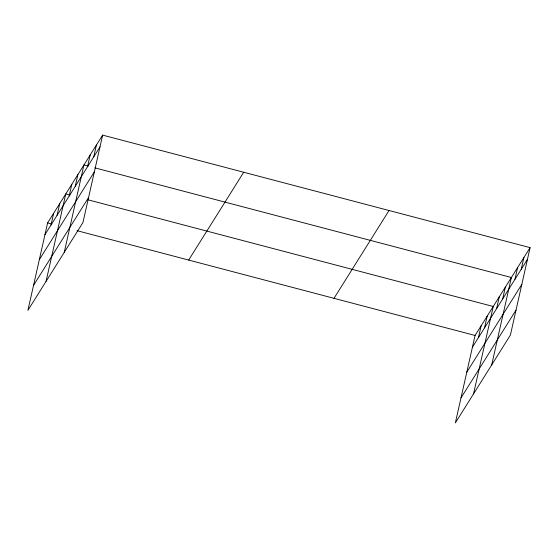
<?xml version="1.0" encoding="UTF-8"?>
<svg xmlns="http://www.w3.org/2000/svg" width="558" height="558" viewBox="0 0 558 558"><rect width="100%" height="100%" fill="white"/><g stroke="black" fill="none" stroke-linecap="round" stroke-linejoin="round"><path stroke-width="0.84" d="M102.637 135.113L47.604 222.928L27.9 310.36L82.933 222.537L102.637 135.113L530.1 247.64L510.396 335.072L455.363 422.887L475.067 335.463L530.1 247.64M51.015 225L53.659 213.268M57.069 215.339L59.713 203.607M46.063 281.378L65.767 193.947L69.966 195.049M69.171 196.025L71.822 184.286M75.225 186.365L77.869 174.626M64.226 252.397L83.923 164.966L88.122 166.075M87.515 166.751L90.166 155.012M93.758 156.798L96.401 145.059M478.478 337.534L481.122 325.802M484.525 327.874L487.176 316.142M473.526 393.913L493.23 306.481L87.599 199.694M496.634 308.553L499.277 296.821M502.688 298.893L505.332 287.161M491.682 364.932L511.386 277.5L94.839 167.839M514.978 279.286L517.629 267.547M521.221 269.333L523.864 257.594M44.961 234.66L99.994 146.845M39.332 259.644L94.365 171.822M33.529 285.375L88.562 197.56M188.667 260.063L243.7 172.248M334.005 298.321L389.038 210.506M472.424 347.195L527.456 259.379M466.795 372.172L521.828 284.357M460.992 397.91L516.024 310.095M47.604 222.928L51.803 224.03M76.99 230.663L475.067 335.463"/></g></svg>
